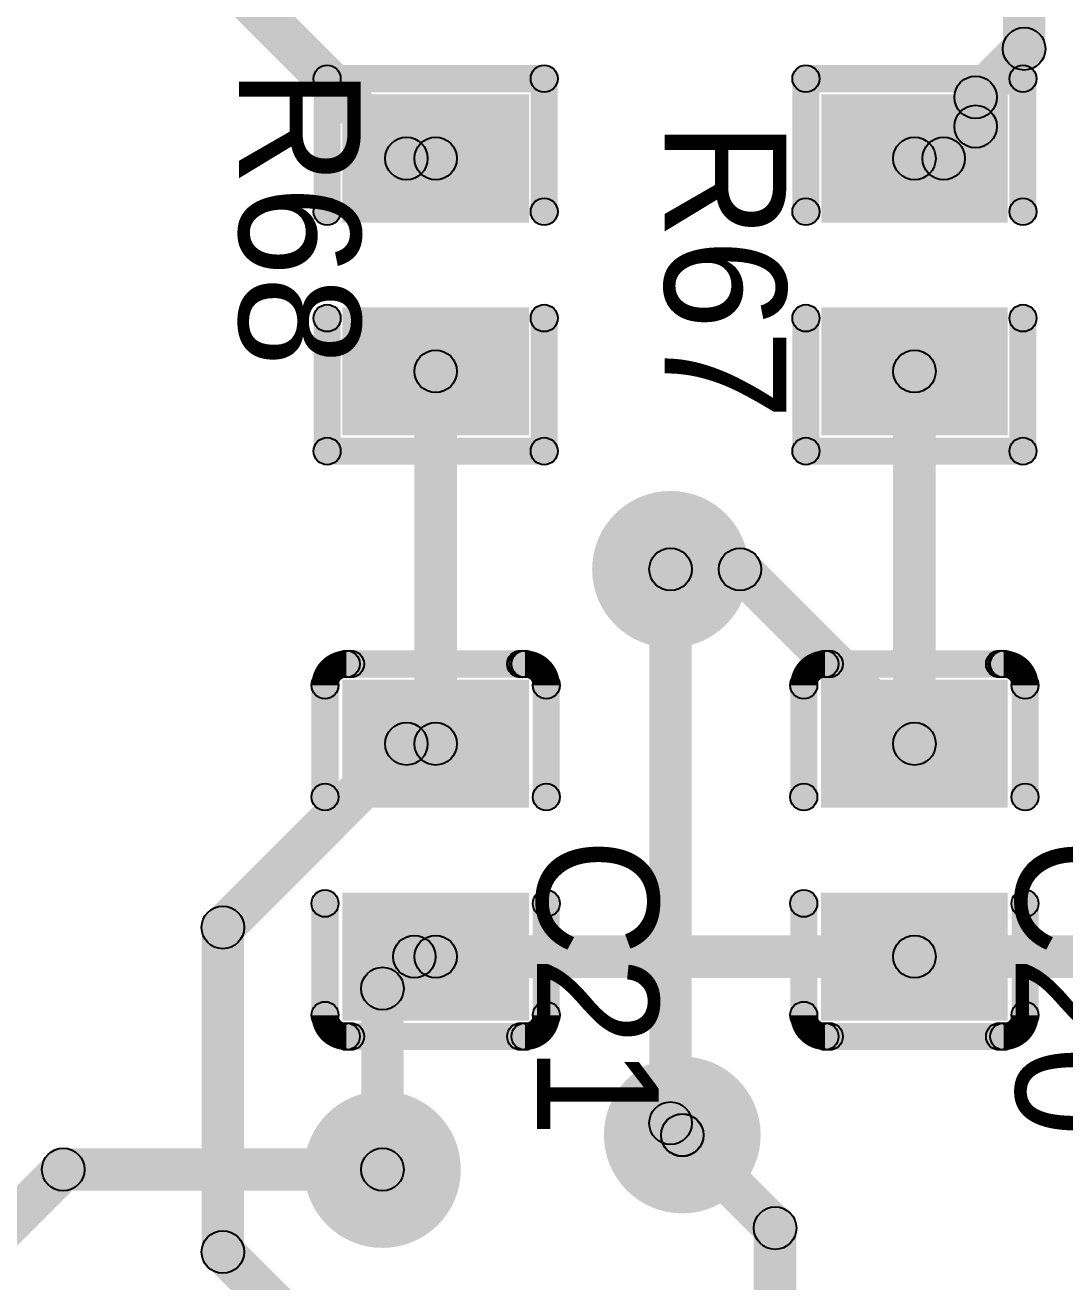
# Model space of a CAD drawing. Header units: millimetres. Extents: x 1.24 to 8.03, y 2.12 to 7.05.
# Drawn here: x 6.5213 to 6.9061, y 3.8561 to 4.321 of the extents above; entities that cross this region are included whole.
import ezdxf

# ---------------------------------------------------------------- set-up
doc = ezdxf.new("R2010")
doc.units = ezdxf.units.MM
doc.header["$MEASUREMENT"] = 0
for name, color, linetype in [('BottomLayer', 5, 'Continuous'), ('BottomSolder', 6, 'Continuous'), ('TopLayer', 1, 'Continuous'), ('TopOverlay', 2, 'Continuous'), ('TopPaste', 8, 'Continuous'), ('TopSolder', 216, 'Continuous'), ('ViaHoleLayer', 16, 'Continuous')]:
    doc.layers.add(name, color=color, linetype=linetype)

# ---------------------------------------------------------------- blocks, each defined once
blk = doc.blocks.new('C0805_47')
at = {"layer": 'TopLayer'}
for points in [[(-0.059055, 0.030512), (-0.019685, 0.030512), (-0.019685, -0.030512), (-0.059055, -0.030512)], [(0.019685, 0.030512), (0.059055, 0.030512), (0.059055, -0.030512), (0.019685, -0.030512)]]:
    blk.add_hatch(color=1, dxfattribs=at).paths.add_polyline_path(points)
at = {"layer": 'TopOverlay'}
h = blk.add_hatch(color=2, dxfattribs=at)
edge = h.paths.add_edge_path()
edge.add_arc((-0.061023, 0.040945), 0.005, 0, 360)
h = blk.add_hatch(color=2, dxfattribs=at)
edge = h.paths.add_edge_path()
edge.add_arc((-0.061023, 0.040945), 0.005, 0, 360)
for points in [[(-0.019685, 0.045945), (-0.019685, 0.035945), (-0.061023, 0.035945), (-0.061023, 0.045945)], [(0.061023, 0.045945), (0.061023, 0.035945), (0.019685, 0.035945), (0.019685, 0.045945)], [(-0.063899, 0.031497), (-0.073899, 0.031497), (-0.073899, 0.033069), (-0.063899, 0.033069)], [(0.073899, 0.031497), (0.063899, 0.031497), (0.063899, 0.033069), (0.073899, 0.033069)], [(-0.063899, 0.031497), (-0.073899, 0.031497), (-0.073899, 0.032281), (-0.063899, 0.032281)], [(-0.063898, -0.031497), (-0.073898, -0.031497), (-0.073899, 0.031497), (-0.063899, 0.031497)], [(0.073899, -0.031496), (0.063899, -0.031496), (0.063899, 0.031497), (0.073899, 0.031497)], [(-0.063898, -0.03307), (-0.073898, -0.03307), (-0.073898, -0.031497), (-0.063898, -0.031497)], [(0.073899, -0.033069), (0.063899, -0.033069), (0.063899, -0.031496), (0.073899, -0.031496)], [(-0.019685, -0.035945), (-0.019685, -0.045945), (-0.061023, -0.045945), (-0.061023, -0.035945)], [(0.061023, -0.035945), (0.061023, -0.045945), (0.019685, -0.045945), (0.019685, -0.035945)]]:
    blk.add_hatch(color=2, dxfattribs=at).paths.add_polyline_path(points)
h = blk.add_hatch(color=2, dxfattribs=at)
edge = h.paths.add_edge_path()
edge.add_arc((-0.019685, 0.040945), 0.005, 0, 360)
h = blk.add_hatch(color=2, dxfattribs=at)
edge = h.paths.add_edge_path()
edge.add_arc((0.019685, 0.040945), 0.005, 0, 360)
h = blk.add_hatch(color=2, dxfattribs=at)
edge = h.paths.add_edge_path()
edge.add_arc((0.061023, 0.040945), 0.005, 0, 360)
h = blk.add_hatch(color=2, dxfattribs=at)
edge = h.paths.add_edge_path()
edge.add_arc((0.061023, 0.040945), 0.005, 0, 360)
h = blk.add_hatch(color=2, dxfattribs=at)
edge = h.paths.add_edge_path()
edge.add_arc((-0.068899, 0.033069), 0.005, 0, 360)
h = blk.add_hatch(color=2, dxfattribs=at)
edge = h.paths.add_edge_path()
edge.add_arc((-0.068899, 0.033069), 0.005, 0, 360)
h = blk.add_hatch(color=2, dxfattribs=at)
edge = h.paths.add_edge_path()
edge.add_arc((-0.068899, 0.032281), 0.005, 0, 360)
h = blk.add_hatch(color=2, dxfattribs=at)
edge = h.paths.add_edge_path()
edge.add_arc((0.068899, 0.033069), 0.005, 0, 360)
h = blk.add_hatch(color=2, dxfattribs=at)
edge = h.paths.add_edge_path()
edge.add_arc((0.068899, 0.033069), 0.005, 0, 360)
h = blk.add_hatch(color=2, dxfattribs=at)
edge = h.paths.add_edge_path()
edge.add_arc((-0.068899, 0.031497), 0.005, 0, 360)
h = blk.add_hatch(color=2, dxfattribs=at)
edge = h.paths.add_edge_path()
edge.add_arc((-0.068899, 0.031497), 0.005, 0, 360)
h = blk.add_hatch(color=2, dxfattribs=at)
edge = h.paths.add_edge_path()
edge.add_arc((-0.068899, 0.031497), 0.005, 0, 360)
h = blk.add_hatch(color=2, dxfattribs=at)
edge = h.paths.add_edge_path()
edge.add_arc((0.068899, 0.031497), 0.005, 0, 360)
h = blk.add_hatch(color=2, dxfattribs=at)
edge = h.paths.add_edge_path()
edge.add_arc((0.068899, 0.031497), 0.005, 0, 360)
h = blk.add_hatch(color=2, dxfattribs=at)
edge = h.paths.add_edge_path()
edge.add_arc((-0.068898, -0.031497), 0.005, 0, 360)
h = blk.add_hatch(color=2, dxfattribs=at)
edge = h.paths.add_edge_path()
edge.add_arc((-0.068898, -0.031497), 0.005, 0, 360)
h = blk.add_hatch(color=2, dxfattribs=at)
edge = h.paths.add_edge_path()
edge.add_arc((0.068899, -0.031496), 0.005, 0, 360)
h = blk.add_hatch(color=2, dxfattribs=at)
edge = h.paths.add_edge_path()
edge.add_arc((0.068899, -0.031496), 0.005, 0, 360)
h = blk.add_hatch(color=2, dxfattribs=at)
edge = h.paths.add_edge_path()
edge.add_arc((-0.068898, -0.03307), 0.005, 0, 360)
h = blk.add_hatch(color=2, dxfattribs=at)
edge = h.paths.add_edge_path()
edge.add_arc((-0.068898, -0.03307), 0.005, 0, 360)
h = blk.add_hatch(color=2, dxfattribs=at)
edge = h.paths.add_edge_path()
edge.add_arc((0.068899, -0.033069), 0.005, 0, 360)
h = blk.add_hatch(color=2, dxfattribs=at)
edge = h.paths.add_edge_path()
edge.add_arc((0.068899, -0.033069), 0.005, 0, 360)
h = blk.add_hatch(color=2, dxfattribs=at)
edge = h.paths.add_edge_path()
edge.add_arc((-0.061023, -0.040945), 0.005, 0, 360)
h = blk.add_hatch(color=2, dxfattribs=at)
edge = h.paths.add_edge_path()
edge.add_arc((-0.061023, -0.040945), 0.005, 0, 360)
h = blk.add_hatch(color=2, dxfattribs=at)
edge = h.paths.add_edge_path()
edge.add_arc((-0.019685, -0.040945), 0.005, 0, 360)
h = blk.add_hatch(color=2, dxfattribs=at)
edge = h.paths.add_edge_path()
edge.add_arc((0.019685, -0.040945), 0.005, 0, 360)
h = blk.add_hatch(color=2, dxfattribs=at)
edge = h.paths.add_edge_path()
edge.add_arc((0.061023, -0.040945), 0.005, 0, 360)
h = blk.add_hatch(color=2, dxfattribs=at)
edge = h.paths.add_edge_path()
edge.add_arc((0.061023, -0.040945), 0.005, 0, 360)
at = {"layer": 'TopPaste'}
for points in [[(-0.059055, 0.030512), (-0.019685, 0.030512), (-0.019685, -0.030512), (-0.059055, -0.030512)], [(0.019685, 0.030512), (0.059055, 0.030512), (0.059055, -0.030512), (0.019685, -0.030512)]]:
    blk.add_hatch(color=8, dxfattribs=at).paths.add_polyline_path(points)
at = {"layer": 'TopSolder'}
for points in [[(-0.063055, 0.034512), (-0.015685, 0.034512), (-0.015685, -0.034512), (-0.063055, -0.034512)], [(0.015685, 0.034512), (0.063055, 0.034512), (0.063055, -0.034512), (0.015685, -0.034512)]]:
    blk.add_hatch(color=216, dxfattribs=at).paths.add_polyline_path(points)
at = {"layer": 'TopOverlay', "const_width": 0.01}
for points in [[(-0.068899, 0.033069, -0.4142136), (-0.061023, 0.040945)], [(0.061023, 0.040945, -0.4142136), (0.068899, 0.033069)], [(-0.061023, -0.040945, -0.4142136), (-0.068898, -0.03307)], [(0.068899, -0.033069, -0.4142136), (0.061023, -0.040945)]]:
    blk.add_lwpolyline(points, format="xyb", dxfattribs=at)
at = {"layer": 'TopOverlay'}
for centre in [(-0.061023, 0.040945), (-0.061023, 0.040945), (-0.019685, 0.040945), (0.019685, 0.040945), (0.061023, 0.040945), (0.061023, 0.040945), (-0.068899, 0.033069), (-0.068899, 0.033069), (-0.068899, 0.032281), (0.068899, 0.033069), (0.068899, 0.033069), (-0.068899, 0.031497), (-0.068899, 0.031497), (-0.068899, 0.031497), (0.068899, 0.031497), (0.068899, 0.031497), (-0.068898, -0.031497), (-0.068898, -0.031497), (0.068899, -0.031496), (0.068899, -0.031496), (-0.068898, -0.03307), (-0.068898, -0.03307), (0.068899, -0.033069), (0.068899, -0.033069), (-0.061023, -0.040945), (-0.061023, -0.040945), (-0.019685, -0.040945), (0.019685, -0.040945), (0.061023, -0.040945), (0.061023, -0.040945)]:
    blk.add_circle(centre, 0.005, dxfattribs=at)
blk = doc.blocks.new('C0805_48')
at = {"layer": 'TopLayer'}
for points in [[(-0.059055, 0.030512), (-0.019685, 0.030512), (-0.019685, -0.030512), (-0.059055, -0.030512)], [(0.019685, 0.030512), (0.059055, 0.030512), (0.059055, -0.030512), (0.019685, -0.030512)]]:
    blk.add_hatch(color=1, dxfattribs=at).paths.add_polyline_path(points)
at = {"layer": 'TopOverlay'}
h = blk.add_hatch(color=2, dxfattribs=at)
edge = h.paths.add_edge_path()
edge.add_arc((-0.061023, 0.040945), 0.005, 0, 360)
h = blk.add_hatch(color=2, dxfattribs=at)
edge = h.paths.add_edge_path()
edge.add_arc((-0.061023, 0.040945), 0.005, 0, 360)
for points in [[(-0.019685, 0.045945), (-0.019685, 0.035945), (-0.061023, 0.035945), (-0.061023, 0.045945)], [(0.061023, 0.045945), (0.061023, 0.035945), (0.019685, 0.035945), (0.019685, 0.045945)], [(-0.063899, 0.031497), (-0.073899, 0.031497), (-0.073899, 0.033069), (-0.063899, 0.033069)], [(0.073899, 0.031497), (0.063899, 0.031497), (0.063899, 0.033069), (0.073899, 0.033069)], [(-0.063899, 0.031497), (-0.073899, 0.031497), (-0.073899, 0.032281), (-0.063899, 0.032281)], [(-0.063898, -0.031497), (-0.073898, -0.031497), (-0.073899, 0.031497), (-0.063899, 0.031497)], [(0.073899, -0.031496), (0.063899, -0.031496), (0.063899, 0.031497), (0.073899, 0.031497)], [(-0.063898, -0.03307), (-0.073898, -0.03307), (-0.073898, -0.031497), (-0.063898, -0.031497)], [(0.073899, -0.033069), (0.063899, -0.033069), (0.063899, -0.031496), (0.073899, -0.031496)], [(-0.019685, -0.035945), (-0.019685, -0.045945), (-0.061023, -0.045945), (-0.061023, -0.035945)], [(0.061023, -0.035945), (0.061023, -0.045945), (0.019685, -0.045945), (0.019685, -0.035945)]]:
    blk.add_hatch(color=2, dxfattribs=at).paths.add_polyline_path(points)
h = blk.add_hatch(color=2, dxfattribs=at)
edge = h.paths.add_edge_path()
edge.add_arc((-0.019685, 0.040945), 0.005, 0, 360)
h = blk.add_hatch(color=2, dxfattribs=at)
edge = h.paths.add_edge_path()
edge.add_arc((0.019685, 0.040945), 0.005, 0, 360)
h = blk.add_hatch(color=2, dxfattribs=at)
edge = h.paths.add_edge_path()
edge.add_arc((0.061023, 0.040945), 0.005, 0, 360)
h = blk.add_hatch(color=2, dxfattribs=at)
edge = h.paths.add_edge_path()
edge.add_arc((0.061023, 0.040945), 0.005, 0, 360)
h = blk.add_hatch(color=2, dxfattribs=at)
edge = h.paths.add_edge_path()
edge.add_arc((-0.068899, 0.033069), 0.005, 0, 360)
h = blk.add_hatch(color=2, dxfattribs=at)
edge = h.paths.add_edge_path()
edge.add_arc((-0.068899, 0.033069), 0.005, 0, 360)
h = blk.add_hatch(color=2, dxfattribs=at)
edge = h.paths.add_edge_path()
edge.add_arc((-0.068899, 0.032281), 0.005, 0, 360)
h = blk.add_hatch(color=2, dxfattribs=at)
edge = h.paths.add_edge_path()
edge.add_arc((0.068899, 0.033069), 0.005, 0, 360)
h = blk.add_hatch(color=2, dxfattribs=at)
edge = h.paths.add_edge_path()
edge.add_arc((0.068899, 0.033069), 0.005, 0, 360)
h = blk.add_hatch(color=2, dxfattribs=at)
edge = h.paths.add_edge_path()
edge.add_arc((-0.068899, 0.031497), 0.005, 0, 360)
h = blk.add_hatch(color=2, dxfattribs=at)
edge = h.paths.add_edge_path()
edge.add_arc((-0.068899, 0.031497), 0.005, 0, 360)
h = blk.add_hatch(color=2, dxfattribs=at)
edge = h.paths.add_edge_path()
edge.add_arc((-0.068899, 0.031497), 0.005, 0, 360)
h = blk.add_hatch(color=2, dxfattribs=at)
edge = h.paths.add_edge_path()
edge.add_arc((0.068899, 0.031497), 0.005, 0, 360)
h = blk.add_hatch(color=2, dxfattribs=at)
edge = h.paths.add_edge_path()
edge.add_arc((0.068899, 0.031497), 0.005, 0, 360)
h = blk.add_hatch(color=2, dxfattribs=at)
edge = h.paths.add_edge_path()
edge.add_arc((-0.068898, -0.031497), 0.005, 0, 360)
h = blk.add_hatch(color=2, dxfattribs=at)
edge = h.paths.add_edge_path()
edge.add_arc((-0.068898, -0.031497), 0.005, 0, 360)
h = blk.add_hatch(color=2, dxfattribs=at)
edge = h.paths.add_edge_path()
edge.add_arc((0.068899, -0.031496), 0.005, 0, 360)
h = blk.add_hatch(color=2, dxfattribs=at)
edge = h.paths.add_edge_path()
edge.add_arc((0.068899, -0.031496), 0.005, 0, 360)
h = blk.add_hatch(color=2, dxfattribs=at)
edge = h.paths.add_edge_path()
edge.add_arc((-0.068898, -0.03307), 0.005, 0, 360)
h = blk.add_hatch(color=2, dxfattribs=at)
edge = h.paths.add_edge_path()
edge.add_arc((-0.068898, -0.03307), 0.005, 0, 360)
h = blk.add_hatch(color=2, dxfattribs=at)
edge = h.paths.add_edge_path()
edge.add_arc((0.068899, -0.033069), 0.005, 0, 360)
h = blk.add_hatch(color=2, dxfattribs=at)
edge = h.paths.add_edge_path()
edge.add_arc((0.068899, -0.033069), 0.005, 0, 360)
h = blk.add_hatch(color=2, dxfattribs=at)
edge = h.paths.add_edge_path()
edge.add_arc((-0.061023, -0.040945), 0.005, 0, 360)
h = blk.add_hatch(color=2, dxfattribs=at)
edge = h.paths.add_edge_path()
edge.add_arc((-0.061023, -0.040945), 0.005, 0, 360)
h = blk.add_hatch(color=2, dxfattribs=at)
edge = h.paths.add_edge_path()
edge.add_arc((-0.019685, -0.040945), 0.005, 0, 360)
h = blk.add_hatch(color=2, dxfattribs=at)
edge = h.paths.add_edge_path()
edge.add_arc((0.019685, -0.040945), 0.005, 0, 360)
h = blk.add_hatch(color=2, dxfattribs=at)
edge = h.paths.add_edge_path()
edge.add_arc((0.061023, -0.040945), 0.005, 0, 360)
h = blk.add_hatch(color=2, dxfattribs=at)
edge = h.paths.add_edge_path()
edge.add_arc((0.061023, -0.040945), 0.005, 0, 360)
at = {"layer": 'TopPaste'}
for points in [[(-0.059055, 0.030512), (-0.019685, 0.030512), (-0.019685, -0.030512), (-0.059055, -0.030512)], [(0.019685, 0.030512), (0.059055, 0.030512), (0.059055, -0.030512), (0.019685, -0.030512)]]:
    blk.add_hatch(color=8, dxfattribs=at).paths.add_polyline_path(points)
at = {"layer": 'TopSolder'}
for points in [[(-0.063055, 0.034512), (-0.015685, 0.034512), (-0.015685, -0.034512), (-0.063055, -0.034512)], [(0.015685, 0.034512), (0.063055, 0.034512), (0.063055, -0.034512), (0.015685, -0.034512)]]:
    blk.add_hatch(color=216, dxfattribs=at).paths.add_polyline_path(points)
at = {"layer": 'TopOverlay', "const_width": 0.01}
for points in [[(-0.068899, 0.033069, -0.4142136), (-0.061023, 0.040945)], [(0.061023, 0.040945, -0.4142136), (0.068899, 0.033069)], [(-0.061023, -0.040945, -0.4142136), (-0.068898, -0.03307)], [(0.068899, -0.033069, -0.4142136), (0.061023, -0.040945)]]:
    blk.add_lwpolyline(points, format="xyb", dxfattribs=at)
at = {"layer": 'TopOverlay'}
for centre in [(-0.061023, 0.040945), (-0.061023, 0.040945), (-0.019685, 0.040945), (0.019685, 0.040945), (0.061023, 0.040945), (0.061023, 0.040945), (-0.068899, 0.033069), (-0.068899, 0.033069), (-0.068899, 0.032281), (0.068899, 0.033069), (0.068899, 0.033069), (-0.068899, 0.031497), (-0.068899, 0.031497), (-0.068899, 0.031497), (0.068899, 0.031497), (0.068899, 0.031497), (-0.068898, -0.031497), (-0.068898, -0.031497), (0.068899, -0.031496), (0.068899, -0.031496), (-0.068898, -0.03307), (-0.068898, -0.03307), (0.068899, -0.033069), (0.068899, -0.033069), (-0.061023, -0.040945), (-0.061023, -0.040945), (-0.019685, -0.040945), (0.019685, -0.040945), (0.061023, -0.040945), (0.061023, -0.040945)]:
    blk.add_circle(centre, 0.005, dxfattribs=at)
blk = doc.blocks.new('R0805_117')
at = {"layer": 'TopLayer'}
for points in [[(-0.05906, 0.03051), (-0.01969, 0.03051), (-0.01969, -0.03051), (-0.05906, -0.03051)], [(0.01969, 0.03051), (0.05906, 0.03051), (0.05906, -0.03051), (0.01969, -0.03051)]]:
    blk.add_hatch(color=1, dxfattribs=at).paths.add_polyline_path(points)
at = {"layer": 'TopOverlay'}
h = blk.add_hatch(color=2, dxfattribs=at)
edge = h.paths.add_edge_path()
edge.add_arc((-0.0689, 0.04016), 0.005, 0, 360)
h = blk.add_hatch(color=2, dxfattribs=at)
edge = h.paths.add_edge_path()
edge.add_arc((-0.0689, 0.04016), 0.005, 0, 360)
for points in [[(-0.0689, 0.03516), (-0.0689, 0.04516), (-0.01969, 0.04516), (-0.01969, 0.03516)], [(0.01969, 0.03516), (0.01969, 0.04516), (0.0689, 0.04516), (0.0689, 0.03516)], [(-0.0739, 0.04016), (-0.0639, 0.04016), (-0.0639, -0.04016), (-0.0739, -0.04016)], [(0.0639, 0.04016), (0.0739, 0.04016), (0.0739, -0.04016), (0.0639, -0.04016)], [(-0.0689, -0.04516), (-0.0689, -0.03516), (-0.01969, -0.03516), (-0.01969, -0.04516)], [(0.01969, -0.04516), (0.01969, -0.03516), (0.0689, -0.03516), (0.0689, -0.04516)]]:
    blk.add_hatch(color=2, dxfattribs=at).paths.add_polyline_path(points)
h = blk.add_hatch(color=2, dxfattribs=at)
edge = h.paths.add_edge_path()
edge.add_arc((-0.01969, 0.04016), 0.005, 0, 360)
h = blk.add_hatch(color=2, dxfattribs=at)
edge = h.paths.add_edge_path()
edge.add_arc((0.01969, 0.04016), 0.005, 0, 360)
h = blk.add_hatch(color=2, dxfattribs=at)
edge = h.paths.add_edge_path()
edge.add_arc((0.0689, 0.04016), 0.005, 0, 360)
h = blk.add_hatch(color=2, dxfattribs=at)
edge = h.paths.add_edge_path()
edge.add_arc((0.0689, 0.04016), 0.005, 0, 360)
h = blk.add_hatch(color=2, dxfattribs=at)
edge = h.paths.add_edge_path()
edge.add_arc((-0.0689, -0.04016), 0.005, 0, 360)
h = blk.add_hatch(color=2, dxfattribs=at)
edge = h.paths.add_edge_path()
edge.add_arc((-0.0689, -0.04016), 0.005, 0, 360)
h = blk.add_hatch(color=2, dxfattribs=at)
edge = h.paths.add_edge_path()
edge.add_arc((-0.01969, -0.04016), 0.005, 0, 360)
h = blk.add_hatch(color=2, dxfattribs=at)
edge = h.paths.add_edge_path()
edge.add_arc((0.01969, -0.04016), 0.005, 0, 360)
h = blk.add_hatch(color=2, dxfattribs=at)
edge = h.paths.add_edge_path()
edge.add_arc((0.0689, -0.04016), 0.005, 0, 360)
h = blk.add_hatch(color=2, dxfattribs=at)
edge = h.paths.add_edge_path()
edge.add_arc((0.0689, -0.04016), 0.005, 0, 360)
at = {"layer": 'TopPaste'}
for points in [[(-0.05906, 0.03051), (-0.01969, 0.03051), (-0.01969, -0.03051), (-0.05906, -0.03051)], [(0.01969, 0.03051), (0.05906, 0.03051), (0.05906, -0.03051), (0.01969, -0.03051)]]:
    blk.add_hatch(color=8, dxfattribs=at).paths.add_polyline_path(points)
at = {"layer": 'TopSolder'}
for points in [[(-0.06305, 0.03451), (-0.01569, 0.03451), (-0.01569, -0.03451), (-0.06305, -0.03451)], [(0.01569, 0.03451), (0.06305, 0.03451), (0.06305, -0.03451), (0.01569, -0.03451)]]:
    blk.add_hatch(color=216, dxfattribs=at).paths.add_polyline_path(points)
at = {"layer": 'TopOverlay'}
for centre in [(-0.0689, 0.04016), (-0.0689, 0.04016), (-0.01969, 0.04016), (0.01969, 0.04016), (0.0689, 0.04016), (0.0689, 0.04016), (-0.0689, -0.04016), (-0.0689, -0.04016), (-0.01969, -0.04016), (0.01969, -0.04016), (0.0689, -0.04016), (0.0689, -0.04016)]:
    blk.add_circle(centre, 0.005, dxfattribs=at)
blk = doc.blocks.new('R0805_118')
at = {"layer": 'TopLayer'}
for points in [[(-0.05906, 0.03051), (-0.01969, 0.03051), (-0.01969, -0.03051), (-0.05906, -0.03051)], [(0.01969, 0.03051), (0.05906, 0.03051), (0.05906, -0.03051), (0.01969, -0.03051)]]:
    blk.add_hatch(color=1, dxfattribs=at).paths.add_polyline_path(points)
at = {"layer": 'TopOverlay'}
h = blk.add_hatch(color=2, dxfattribs=at)
edge = h.paths.add_edge_path()
edge.add_arc((-0.0689, 0.04016), 0.005, 0, 360)
h = blk.add_hatch(color=2, dxfattribs=at)
edge = h.paths.add_edge_path()
edge.add_arc((-0.0689, 0.04016), 0.005, 0, 360)
for points in [[(-0.0689, 0.03516), (-0.0689, 0.04516), (-0.01969, 0.04516), (-0.01969, 0.03516)], [(0.01969, 0.03516), (0.01969, 0.04516), (0.0689, 0.04516), (0.0689, 0.03516)], [(-0.0739, 0.04016), (-0.0639, 0.04016), (-0.0639, -0.04016), (-0.0739, -0.04016)], [(0.0639, 0.04016), (0.0739, 0.04016), (0.0739, -0.04016), (0.0639, -0.04016)], [(-0.0689, -0.04516), (-0.0689, -0.03516), (-0.01969, -0.03516), (-0.01969, -0.04516)], [(0.01969, -0.04516), (0.01969, -0.03516), (0.0689, -0.03516), (0.0689, -0.04516)]]:
    blk.add_hatch(color=2, dxfattribs=at).paths.add_polyline_path(points)
h = blk.add_hatch(color=2, dxfattribs=at)
edge = h.paths.add_edge_path()
edge.add_arc((-0.01969, 0.04016), 0.005, 0, 360)
h = blk.add_hatch(color=2, dxfattribs=at)
edge = h.paths.add_edge_path()
edge.add_arc((0.01969, 0.04016), 0.005, 0, 360)
h = blk.add_hatch(color=2, dxfattribs=at)
edge = h.paths.add_edge_path()
edge.add_arc((0.0689, 0.04016), 0.005, 0, 360)
h = blk.add_hatch(color=2, dxfattribs=at)
edge = h.paths.add_edge_path()
edge.add_arc((0.0689, 0.04016), 0.005, 0, 360)
h = blk.add_hatch(color=2, dxfattribs=at)
edge = h.paths.add_edge_path()
edge.add_arc((-0.0689, -0.04016), 0.005, 0, 360)
h = blk.add_hatch(color=2, dxfattribs=at)
edge = h.paths.add_edge_path()
edge.add_arc((-0.0689, -0.04016), 0.005, 0, 360)
h = blk.add_hatch(color=2, dxfattribs=at)
edge = h.paths.add_edge_path()
edge.add_arc((-0.01969, -0.04016), 0.005, 0, 360)
h = blk.add_hatch(color=2, dxfattribs=at)
edge = h.paths.add_edge_path()
edge.add_arc((0.01969, -0.04016), 0.005, 0, 360)
h = blk.add_hatch(color=2, dxfattribs=at)
edge = h.paths.add_edge_path()
edge.add_arc((0.0689, -0.04016), 0.005, 0, 360)
h = blk.add_hatch(color=2, dxfattribs=at)
edge = h.paths.add_edge_path()
edge.add_arc((0.0689, -0.04016), 0.005, 0, 360)
at = {"layer": 'TopPaste'}
for points in [[(-0.05906, 0.03051), (-0.01969, 0.03051), (-0.01969, -0.03051), (-0.05906, -0.03051)], [(0.01969, 0.03051), (0.05906, 0.03051), (0.05906, -0.03051), (0.01969, -0.03051)]]:
    blk.add_hatch(color=8, dxfattribs=at).paths.add_polyline_path(points)
at = {"layer": 'TopSolder'}
for points in [[(-0.06305, 0.03451), (-0.01569, 0.03451), (-0.01569, -0.03451), (-0.06305, -0.03451)], [(0.01569, 0.03451), (0.06305, 0.03451), (0.06305, -0.03451), (0.01569, -0.03451)]]:
    blk.add_hatch(color=216, dxfattribs=at).paths.add_polyline_path(points)
at = {"layer": 'TopOverlay'}
for centre in [(-0.0689, 0.04016), (-0.0689, 0.04016), (-0.01969, 0.04016), (0.01969, 0.04016), (0.0689, 0.04016), (0.0689, 0.04016), (-0.0689, -0.04016), (-0.0689, -0.04016), (-0.01969, -0.04016), (0.01969, -0.04016), (0.0689, -0.04016), (0.0689, -0.04016)]:
    blk.add_circle(centre, 0.005, dxfattribs=at)

msp = doc.modelspace()

# ---------------------------------------------------------------- hatches: boundary and pattern name
at = {"layer": 'BottomLayer'}
h = msp.add_hatch(color=5, dxfattribs=at)
edge = h.paths.add_edge_path()
edge.add_arc((6.76013, 4.11967), 0.025, 0, 360)
h = msp.add_hatch(color=5, dxfattribs=at)
edge = h.paths.add_edge_path()
edge.add_arc((6.76013, 4.11967), 0.00787, 0, 360)
for points in [[(6.768, 3.91476), (6.75226, 3.91476), (6.75226, 4.11967), (6.768, 4.11967)], [(6.75456, 3.90919), (6.7657, 3.92032), (6.77006, 3.91596), (6.75892, 3.90483)], [(6.53543, 3.88976), (6.53543, 3.90551), (6.65354, 3.90551), (6.65354, 3.88976)], [(6.50163, 3.8527), (6.4905, 3.86384), (6.52987, 3.90321), (6.541, 3.89207)]]:
    msp.add_hatch(color=5, dxfattribs=at).paths.add_polyline_path(points)
h = msp.add_hatch(color=5, dxfattribs=at)
edge = h.paths.add_edge_path()
edge.add_arc((6.76449, 3.9104), 0.025, 0, 360)
h = msp.add_hatch(color=5, dxfattribs=at)
edge = h.paths.add_edge_path()
edge.add_arc((6.65354, 3.89764), 0.025, 0, 360)
h = msp.add_hatch(color=5, dxfattribs=at)
edge = h.paths.add_edge_path()
edge.add_arc((6.76013, 3.91476), 0.00787, 0, 360)
h = msp.add_hatch(color=5, dxfattribs=at)
edge = h.paths.add_edge_path()
edge.add_arc((6.76013, 3.91476), 0.00787, 0, 360)
h = msp.add_hatch(color=5, dxfattribs=at)
edge = h.paths.add_edge_path()
edge.add_arc((6.76449, 3.9104), 0.00787, 0, 360)
h = msp.add_hatch(color=5, dxfattribs=at)
edge = h.paths.add_edge_path()
edge.add_arc((6.53543, 3.89764), 0.00787, 0, 360)
h = msp.add_hatch(color=5, dxfattribs=at)
edge = h.paths.add_edge_path()
edge.add_arc((6.53543, 3.89764), 0.00787, 0, 360)
h = msp.add_hatch(color=5, dxfattribs=at)
edge = h.paths.add_edge_path()
edge.add_arc((6.65354, 3.89764), 0.00787, 0, 360)
at = {"layer": 'BottomSolder'}
h = msp.add_hatch(color=6, dxfattribs=at)
edge = h.paths.add_edge_path()
edge.add_arc((6.76013, 4.11967), 0.029, 0, 360)
h = msp.add_hatch(color=6, dxfattribs=at)
edge = h.paths.add_edge_path()
edge.add_arc((6.76449, 3.9104), 0.029, 0, 360)
h = msp.add_hatch(color=6, dxfattribs=at)
edge = h.paths.add_edge_path()
edge.add_arc((6.65354, 3.89764), 0.029, 0, 360)
at = {"layer": 'TopLayer'}
for points in [[(6.89886, 4.31225), (6.88311, 4.31225), (6.88311, 4.37364), (6.89886, 4.37364)], [(6.59876, 4.32416), (6.6099, 4.33529), (6.66797, 4.27722), (6.65683, 4.26609)], [(6.8786, 4.28872), (6.86746, 4.29986), (6.88542, 4.31781), (6.89655, 4.30668)], [(6.88091, 4.28346), (6.86516, 4.28346), (6.86516, 4.29429), (6.88091, 4.29429)], [(6.86679, 4.26609), (6.85565, 4.27722), (6.86746, 4.28903), (6.8786, 4.2779)], [(6.6624, 4.26378), (6.6624, 4.27953), (6.67323, 4.27953), (6.67323, 4.26378)], [(6.85039, 4.26378), (6.85039, 4.27953), (6.86122, 4.27953), (6.86122, 4.26378)], [(6.6811, 4.05512), (6.66535, 4.05512), (6.66535, 4.19291), (6.6811, 4.19291)], [(6.85827, 4.05512), (6.84252, 4.05512), (6.84252, 4.19291), (6.85827, 4.19291)], [(6.76013, 4.11179), (6.76013, 4.12754), (6.78584, 4.12754), (6.78584, 4.11179)], [(6.78028, 4.1141), (6.79141, 4.12524), (6.85596, 4.06069), (6.84483, 4.04955)], [(6.60006, 3.98164), (6.58892, 3.99277), (6.65683, 4.06069), (6.66797, 4.04955)], [(6.6624, 4.04724), (6.6624, 4.06299), (6.67323, 4.06299), (6.67323, 4.04724)], [(6.60236, 3.86713), (6.58661, 3.86713), (6.58661, 3.9872), (6.60236, 3.9872)], [(6.65911, 3.959), (6.64798, 3.97013), (6.65979, 3.98195), (6.67092, 3.97081)], [(6.66535, 3.9685), (6.66535, 3.98425), (6.67323, 3.98425), (6.67323, 3.9685)], [(6.67323, 3.9685), (6.67323, 3.98425), (6.85039, 3.98425), (6.85039, 3.9685)], [(6.85039, 3.9685), (6.85039, 3.98425), (7.04724, 3.98425), (7.04724, 3.9685)], [(6.66142, 3.89764), (6.64567, 3.89764), (6.64567, 3.96457), (6.66142, 3.96457)], [(6.75892, 3.90474), (6.77006, 3.91587), (6.80439, 3.88154), (6.79326, 3.8704)], [(6.77236, 3.91031), (6.75661, 3.91031), (6.75661, 3.9104), (6.77236, 3.9104)], [(6.8067, 3.83335), (6.79095, 3.83335), (6.79095, 3.87597), (6.8067, 3.87597)], [(6.58892, 3.86156), (6.60006, 3.87269), (6.64828, 3.82447), (6.63715, 3.81333)]]:
    msp.add_hatch(color=1, dxfattribs=at).paths.add_polyline_path(points)
h = msp.add_hatch(color=1, dxfattribs=at)
edge = h.paths.add_edge_path()
edge.add_arc((6.89099, 4.31225), 0.00787, 0, 360)
h = msp.add_hatch(color=1, dxfattribs=at)
edge = h.paths.add_edge_path()
edge.add_arc((6.89099, 4.31225), 0.00787, 0, 360)
h = msp.add_hatch(color=1, dxfattribs=at)
edge = h.paths.add_edge_path()
edge.add_arc((6.87303, 4.29429), 0.00787, 0, 360)
h = msp.add_hatch(color=1, dxfattribs=at)
edge = h.paths.add_edge_path()
edge.add_arc((6.87303, 4.29429), 0.00787, 0, 360)
h = msp.add_hatch(color=1, dxfattribs=at)
edge = h.paths.add_edge_path()
edge.add_arc((6.87303, 4.28346), 0.00787, 0, 360)
h = msp.add_hatch(color=1, dxfattribs=at)
edge = h.paths.add_edge_path()
edge.add_arc((6.87303, 4.28346), 0.00787, 0, 360)
h = msp.add_hatch(color=1, dxfattribs=at)
edge = h.paths.add_edge_path()
edge.add_arc((6.6624, 4.27165), 0.00787, 0, 360)
h = msp.add_hatch(color=1, dxfattribs=at)
edge = h.paths.add_edge_path()
edge.add_arc((6.6624, 4.27165), 0.00787, 0, 360)
h = msp.add_hatch(color=1, dxfattribs=at)
edge = h.paths.add_edge_path()
edge.add_arc((6.67323, 4.27165), 0.00787, 0, 360)
h = msp.add_hatch(color=1, dxfattribs=at)
edge = h.paths.add_edge_path()
edge.add_arc((6.85039, 4.27165), 0.00787, 0, 360)
h = msp.add_hatch(color=1, dxfattribs=at)
edge = h.paths.add_edge_path()
edge.add_arc((6.86122, 4.27165), 0.00787, 0, 360)
h = msp.add_hatch(color=1, dxfattribs=at)
edge = h.paths.add_edge_path()
edge.add_arc((6.86122, 4.27165), 0.00787, 0, 360)
h = msp.add_hatch(color=1, dxfattribs=at)
edge = h.paths.add_edge_path()
edge.add_arc((6.67323, 4.19291), 0.00787, 0, 360)
h = msp.add_hatch(color=1, dxfattribs=at)
edge = h.paths.add_edge_path()
edge.add_arc((6.85039, 4.19291), 0.00787, 0, 360)
h = msp.add_hatch(color=1, dxfattribs=at)
edge = h.paths.add_edge_path()
edge.add_arc((6.76013, 4.11967), 0.025, 0, 360)
h = msp.add_hatch(color=1, dxfattribs=at)
edge = h.paths.add_edge_path()
edge.add_arc((6.76013, 4.11967), 0.00787, 0, 360)
h = msp.add_hatch(color=1, dxfattribs=at)
edge = h.paths.add_edge_path()
edge.add_arc((6.78584, 4.11967), 0.00787, 0, 360)
h = msp.add_hatch(color=1, dxfattribs=at)
edge = h.paths.add_edge_path()
edge.add_arc((6.78584, 4.11967), 0.00787, 0, 360)
h = msp.add_hatch(color=1, dxfattribs=at)
edge = h.paths.add_edge_path()
edge.add_arc((6.6624, 4.05512), 0.00787, 0, 360)
h = msp.add_hatch(color=1, dxfattribs=at)
edge = h.paths.add_edge_path()
edge.add_arc((6.6624, 4.05512), 0.00787, 0, 360)
h = msp.add_hatch(color=1, dxfattribs=at)
edge = h.paths.add_edge_path()
edge.add_arc((6.67323, 4.05512), 0.00787, 0, 360)
h = msp.add_hatch(color=1, dxfattribs=at)
edge = h.paths.add_edge_path()
edge.add_arc((6.67323, 4.05512), 0.00787, 0, 360)
h = msp.add_hatch(color=1, dxfattribs=at)
edge = h.paths.add_edge_path()
edge.add_arc((6.85039, 4.05512), 0.00787, 0, 360)
h = msp.add_hatch(color=1, dxfattribs=at)
edge = h.paths.add_edge_path()
edge.add_arc((6.85039, 4.05512), 0.00787, 0, 360)
h = msp.add_hatch(color=1, dxfattribs=at)
edge = h.paths.add_edge_path()
edge.add_arc((6.59449, 3.9872), 0.00787, 0, 360)
h = msp.add_hatch(color=1, dxfattribs=at)
edge = h.paths.add_edge_path()
edge.add_arc((6.59449, 3.9872), 0.00787, 0, 360)
h = msp.add_hatch(color=1, dxfattribs=at)
edge = h.paths.add_edge_path()
edge.add_arc((6.66535, 3.97638), 0.00787, 0, 360)
h = msp.add_hatch(color=1, dxfattribs=at)
edge = h.paths.add_edge_path()
edge.add_arc((6.66535, 3.97638), 0.00787, 0, 360)
h = msp.add_hatch(color=1, dxfattribs=at)
edge = h.paths.add_edge_path()
edge.add_arc((6.67323, 3.97638), 0.00787, 0, 360)
h = msp.add_hatch(color=1, dxfattribs=at)
edge = h.paths.add_edge_path()
edge.add_arc((6.67323, 3.97638), 0.00787, 0, 360)
h = msp.add_hatch(color=1, dxfattribs=at)
edge = h.paths.add_edge_path()
edge.add_arc((6.85039, 3.97638), 0.00787, 0, 360)
h = msp.add_hatch(color=1, dxfattribs=at)
edge = h.paths.add_edge_path()
edge.add_arc((6.85039, 3.97638), 0.00787, 0, 360)
h = msp.add_hatch(color=1, dxfattribs=at)
edge = h.paths.add_edge_path()
edge.add_arc((6.65354, 3.96457), 0.00787, 0, 360)
h = msp.add_hatch(color=1, dxfattribs=at)
edge = h.paths.add_edge_path()
edge.add_arc((6.65354, 3.96457), 0.00787, 0, 360)
h = msp.add_hatch(color=1, dxfattribs=at)
edge = h.paths.add_edge_path()
edge.add_arc((6.76449, 3.9104), 0.025, 0, 360)
h = msp.add_hatch(color=1, dxfattribs=at)
edge = h.paths.add_edge_path()
edge.add_arc((6.65354, 3.89764), 0.025, 0, 360)
h = msp.add_hatch(color=1, dxfattribs=at)
edge = h.paths.add_edge_path()
edge.add_arc((6.76449, 3.9104), 0.00787, 0, 360)
h = msp.add_hatch(color=1, dxfattribs=at)
edge = h.paths.add_edge_path()
edge.add_arc((6.76449, 3.91031), 0.00787, 0, 360)
h = msp.add_hatch(color=1, dxfattribs=at)
edge = h.paths.add_edge_path()
edge.add_arc((6.76449, 3.91031), 0.00787, 0, 360)
h = msp.add_hatch(color=1, dxfattribs=at)
edge = h.paths.add_edge_path()
edge.add_arc((6.65354, 3.89764), 0.00787, 0, 360)
h = msp.add_hatch(color=1, dxfattribs=at)
edge = h.paths.add_edge_path()
edge.add_arc((6.79883, 3.87597), 0.00787, 0, 360)
h = msp.add_hatch(color=1, dxfattribs=at)
edge = h.paths.add_edge_path()
edge.add_arc((6.79883, 3.87597), 0.00787, 0, 360)
h = msp.add_hatch(color=1, dxfattribs=at)
edge = h.paths.add_edge_path()
edge.add_arc((6.59449, 3.86713), 0.00787, 0, 360)
h = msp.add_hatch(color=1, dxfattribs=at)
edge = h.paths.add_edge_path()
edge.add_arc((6.59449, 3.86713), 0.00787, 0, 360)
at = {"layer": 'TopSolder'}
h = msp.add_hatch(color=216, dxfattribs=at)
edge = h.paths.add_edge_path()
edge.add_arc((6.76013, 4.11967), 0.029, 0, 360)
h = msp.add_hatch(color=216, dxfattribs=at)
edge = h.paths.add_edge_path()
edge.add_arc((6.76449, 3.9104), 0.029, 0, 360)
h = msp.add_hatch(color=216, dxfattribs=at)
edge = h.paths.add_edge_path()
edge.add_arc((6.65354, 3.89764), 0.029, 0, 360)
at = {"layer": 'ViaHoleLayer'}
h = msp.add_hatch(color=16, dxfattribs=at)
edge = h.paths.add_edge_path()
edge.add_arc((6.76013, 4.11967), 0.014, 0, 360)
h = msp.add_hatch(color=16, dxfattribs=at)
edge = h.paths.add_edge_path()
edge.add_arc((6.76449, 3.9104), 0.014, 0, 360)
h = msp.add_hatch(color=16, dxfattribs=at)
edge = h.paths.add_edge_path()
edge.add_arc((6.65354, 3.89764), 0.014, 0, 360)

# ---------------------------------------------------------------- linework, layer by layer
at = {"layer": 'BottomLayer'}
for centre in [(6.76013, 4.11967), (6.76013, 3.91476), (6.76013, 3.91476), (6.76449, 3.9104), (6.53543, 3.89764), (6.53543, 3.89764), (6.65354, 3.89764)]:
    msp.add_circle(centre, 0.00787, dxfattribs=at)
at = {"layer": 'TopLayer'}
for centre in [(6.89099, 4.31225), (6.89099, 4.31225), (6.87303, 4.29429), (6.87303, 4.29429), (6.87303, 4.28346), (6.87303, 4.28346), (6.6624, 4.27165), (6.6624, 4.27165), (6.67323, 4.27165), (6.85039, 4.27165), (6.86122, 4.27165), (6.86122, 4.27165), (6.67323, 4.19291), (6.85039, 4.19291), (6.76013, 4.11967), (6.78584, 4.11967), (6.78584, 4.11967), (6.6624, 4.05512), (6.6624, 4.05512), (6.67323, 4.05512), (6.67323, 4.05512), (6.85039, 4.05512), (6.85039, 4.05512), (6.59449, 3.9872), (6.59449, 3.9872), (6.66535, 3.97638), (6.66535, 3.97638), (6.67323, 3.97638), (6.67323, 3.97638), (6.85039, 3.97638), (6.85039, 3.97638), (6.65354, 3.96457), (6.65354, 3.96457), (6.76449, 3.9104), (6.76449, 3.91031), (6.76449, 3.91031), (6.65354, 3.89764), (6.79883, 3.87597), (6.79883, 3.87597), (6.59449, 3.86713), (6.59449, 3.86713)]:
    msp.add_circle(centre, 0.00787, dxfattribs=at)

# ---------------------------------------------------------------- block references
for name, p, rotation in [('R0805_118', (6.67323, 4.23228), 90), ('R0805_117', (6.85039, 4.23228), 90), ('C0805_48', (6.67323, 4.01575), 270), ('C0805_47', (6.85039, 4.01575), 270)]:
    msp.add_blockref(name, p, dxfattribs=dict(rotation=rotation))

# ---------------------------------------------------------------- texts
at = {"layer": 'TopOverlay'}
for s, p in [('R68', (6.60049, 4.30502)), ('R67', (6.75797, 4.28534)), ('C21', (6.71073, 4.02012)), ('C20', (6.88789, 4.02012))]:
    msp.add_text(s, height=0.045, rotation=270, dxfattribs=at).set_placement(p)

doc.saveas('drawing.dxf')
